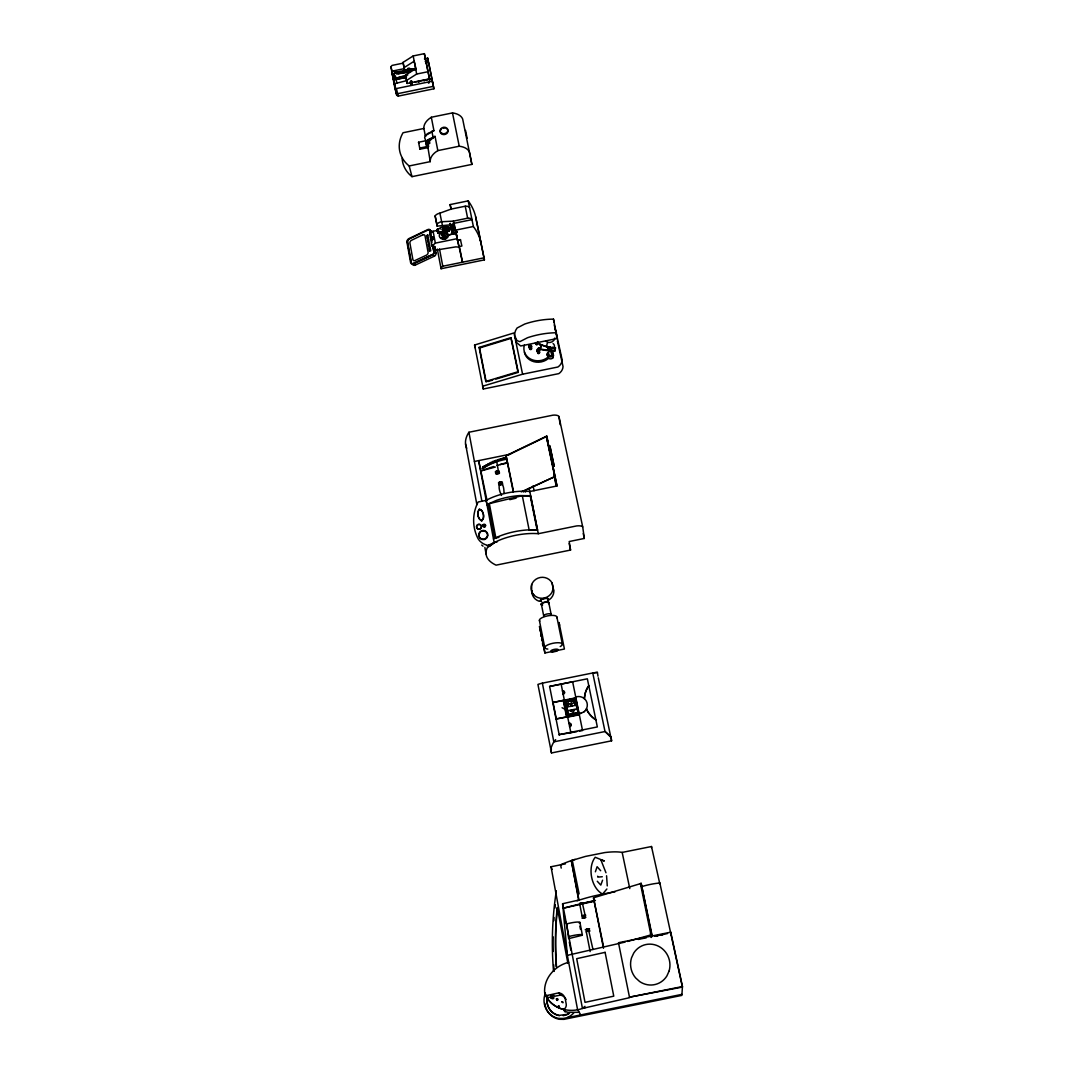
<?xml version="1.0" encoding="UTF-8"?>
<svg xmlns="http://www.w3.org/2000/svg" width="1073" height="1073" viewBox="0 0 1073 1073"><rect width="100%" height="100%" fill="white"/><g stroke="black" fill="none" stroke-linecap="round" stroke-linejoin="round"><path stroke-width="1.5" d="M670.732 934.57L670.746 932.209L618.477 942.711L629.583 997.675L582.438 1008.432C568.301 1013.69 549.604 1008.124 544.682 992.833C543.434 978.402 555.063 965.526 568.677 962.347M578.226 713.438L568.382 715.557L566.222 701.755M607.264 885.922L606.567 875.756M566.839 704.076L566.799 705.31L568.623 701.299M670.746 932.209L682.455 986.543L681.865 995.395L563.969 1019.35L559.476 1019.283A18.026 17.114 87.8 0 1 544.869 1003.51M567.51 705.363L568.073 704.036L573.76 703.016A1.542 1.502 -11 0 1 574.296 705.632L568.596 706.664M557.491 907.999L557.222 910.414A343.427 316.079 52.3 0 0 556.511 967.041M402.254 76.773L402.214 76.424M556.257 890.751L555.465 896.894A347.531 319.821 52.3 0 0 553.507 971.065M606.875 888.994L602.57 894.064L593.329 896.129A40.466 6.344 -11.3 0 0 580.828 899.603L562.614 903.734L562.909 908.295L594.496 901.199M393.885 76.599L394.408 76.894M405.674 71.355L405.701 71.287M401.812 72.119L401.704 72.213M440.466 228.978L440.292 228.214A1.381 1.18 -13.4 0 1 440.735 227.436L444.53 226.886L442.961 228.241A1.381 1.18 -13.3 0 0 442.411 229.823A1.381 1.18 -13.3 0 0 444.168 230.293C445.899 231.781 445.147 232.197 444.276 230.722A1.381 1.18 -13.3 0 1 442.519 230.266A1.381 1.18 -13.3 0 1 443.069 228.683L444.732 227.932L443.525 226.671M548.518 350.428L554.956 350.938L555.412 347.679A33.612 29.454 -8.4 0 1 550.878 347.384L549.886 347.236L550.65 348.108M554.956 350.938L555.412 347.679M445.805 225.746C445.188 227.382 444.906 225.907 445.63 226.229M552.541 590.915L553.131 588.299A11.079 10.462 -12.5 0 1 537.6 597.473A11.079 10.462 -12.5 0 1 534.18 580.667A11.079 10.462 -12.5 0 1 552.059 582.988L553.131 588.299M531.672 584.477L531.658 589.667M552.783 350.804L551.965 353.621M444.007 232.331L443.189 233.136L442.559 232.304A2.441 2.079 -13.3 0 0 441.674 235.443A2.441 2.079 -13.3 0 0 445.375 235.483A2.441 2.079 -13.3 0 0 445.04 232.318M442.934 232.304L443.659 232.412M442.814 233.377L443.833 234.142L443.592 232.921M495.029 462.463C491.796 462.128 497.859 460.089 496.356 462.087M539.571 352.574C537.6 356.384 537.13 349.033 539.612 352.615M496.745 461.605L498.476 471.731M537.68 343.776L536.808 344.607L535.709 344.111M567.724 704.572L567.537 705.632M529.579 348.738L531.417 348.202M501.52 495.444C494.814 482.246 504.283 477.74 503.988 493.419M394.408 76.773C395.025 75.499 391.9 77.591 392.772 75.807M394.274 76.022L394.167 76.827M525.582 492.078L524.925 491.139L523.45 491.957M483.346 518.527A9.724 9.402 -20.7 0 0 481.871 510.922L479.524 508.91L478.075 511.405A9.724 9.402 -18.7 0 0 479.524 519.01L481.442 520.74L482.971 519.198M479.068 509.487L478.169 511.673A9.724 9.402 -18.7 0 0 479.618 519.278L481.884 520.982L483.252 518.259A9.724 9.402 -20.7 0 0 481.777 510.654L481.12 509.863M595.381 871.799L597.111 866.702L600.679 870.726M602.583 880.182L600.8 885.104L597.272 881.255M402.16 158.428A34.537 28.649 -12.8 0 0 411.978 176.656L471.879 164.397L462.664 119.023A17.088 10.395 -11.3 0 0 452.498 112.92L431.319 117.252L433.935 130.665L430.622 132.301A8.343 5.016 -10.8 0 0 425.324 135.802L424.64 137.652L425.605 140.187M551.12 351.957L552.059 351.622M404.964 76.21L396.715 78.544L406.533 76.961M442.545 233.015C441.405 236.154 446.998 233.485 443.645 232.519M585.456 710.581L586.663 708.328A8.785 8.571 -9.4 0 0 585.053 699.314L583.095 697.745A8.785 8.571 -9.4 0 0 575.732 697.007L575.772 697.195M439.823 233.538L440.346 232.667M539.504 352.802L537.922 353.272L538.163 351.957M535.87 343.481L535.682 344.178M531.511 348.805L529.606 348.913M410.396 81.454L410.436 82.701M411.549 82.098L411.75 81.213M394.019 76.599L393.992 75.566M424.439 58.894L427.698 58.103L433.921 88.791L398.271 96.101L396.742 95.323L394.824 87.785L390.921 66.714L392.074 65.413L403.408 63.092M426.061 135.909L426.705 135.104M555.653 739.646L553.842 741.859A84.512 40.586 -13.9 0 0 550.583 749.705L551.509 752.951L611.597 740.813L611.141 737.486L605.024 731.531L592.752 672.972L542.375 683.152A83.077 4.346 -6.7 0 0 537.922 684.426L551.509 752.951M501.654 482.729L499.75 482.26M582.867 915.564L582.035 915.926L579.621 903.479L582.304 902.795L585.134 915.349L584.302 915.712M582.719 902.903L579.661 903.533M483.118 524.845L483.346 524.59A1.341 1.301 -20 0 1 485.533 525.301C484.795 530.384 481.053 522.524 485.506 525.234A1.341 1.301 -20 0 1 483.775 526.803A1.341 1.301 -20 0 1 483.346 524.59M585.067 915.417L584.409 915.269M590.137 951.603L586.26 931.632L587.91 931.002M548.759 352.346A3.125 2.763 -8.9 0 0 547.632 353.406L547.324 354.09A3.125 2.763 -8.9 0 0 548.169 356.732L547.834 357.309A14.539 12.849 -9.6 0 1 530.706 359.12A14.539 12.849 -9.6 0 1 524.335 345.171M548.303 356.826L548.048 358.758A14.512 12.822 -9.6 0 1 533.791 361.668A14.512 12.822 -9.6 0 1 524.362 352.199M494.801 462.423A31.667 12.876 -11.2 0 0 485.519 466.862C471.329 473.85 504.592 455.395 505.356 458.587L505.209 457.795L501.949 458.56L492.748 461.551L482.689 467.157L485.372 466.084M522.162 495.806L530.223 495.847L537.157 530.156L529.163 530.062L522.296 495.686L488.376 503.854L494.908 538.257L498.932 537.332M592.967 949.484L588.862 931.31M583.685 712.244L585.415 710.406M412.166 82.38L411.496 82.769M548.021 347.156L539.303 344.393A2.843 2.508 -9.6 0 1 540.349 345.037L540.591 345.345A2.843 2.508 -9.6 0 1 540.658 347.773A1.677 1.475 -9.5 0 1 538.579 348.39L538.485 348.859A37.072 32.472 -8.7 0 0 548.276 350.589L552.018 350.871L548.209 350.106A37.086 32.485 -8.7 0 1 538.405 348.363L538.431 347.907A1.677 1.475 -9.5 0 0 540.591 347.276A2.843 2.508 -9.6 0 0 540.51 344.862L540.269 344.554A2.843 2.508 -9.6 0 0 539.276 343.897L549.027 347.706M484.003 257.815L442.773 266.238L440.869 267.834L441.083 268.733L484.419 259.881L478.934 232.814M580.614 1014.682L577.529 1009.425L567.362 955.346L562.614 903.734L582.438 1008.432L584.973 1006.34M497.403 541.717L494.184 542.656L490.482 545.594L487.571 545.299A14.955 14.512 -19.4 0 1 478.223 538.981A42.088 40.814 -14.9 0 1 478.129 501.99L486.176 500.367A34.94 13.52 -11.1 0 1 529.754 491.514L556.994 485.975L546.586 436.148L506.08 455.676L513.296 492.158M435.048 248.413A4.064 2.2 -10.3 0 0 432.003 246.079L429.71 233.927L433.103 231.272L437.797 230.306M456.132 232.72L457.299 238.635L435.343 243.115L432.003 246.079M441.714 232.667L444.504 231.755M442.492 232.962L437.824 233.042L437.087 229.327L440.292 228.214M444.611 232.184L445.711 232.761L442.586 233.404C441.915 229.555 435.678 235.242 437.529 229.233M582.719 526.923A7.685 2.817 -11.9 0 0 576.603 525.931L538.297 533.71A35.355 12.836 -11.1 0 0 494.184 542.656L487.209 547.86A74.909 27.147 -11.7 0 0 496.088 565.149L570.554 550.06L569.186 541.53L584.302 538.458L582.719 526.923L558.939 416.485A7.444 3.206 -12.1 0 0 552.93 415.171L468.914 432.258A72.588 30.929 -11.8 0 0 466.755 448.192M499.468 482.394L499.481 483.199M548.196 347.598L549.389 347.169M550.449 349.718L548.84 350.093M570.943 704.29L571.01 703.405L570.957 704.465M431.319 117.252L428.985 118.902A19.944 12.111 -11.2 0 0 423.889 128.465L425.31 135.882M433.935 130.665L427.564 134.366M430.26 161.634A20.159 11.857 -11.2 0 1 435.464 152.232L437.824 150.609L435.048 136.392L431.668 138.9A20.079 11.964 -11.2 0 0 427.617 145.579L430.26 161.634L409.189 165.953A34.913 28.864 -12.8 0 1 403.032 132.744L423.889 128.465M404.011 67.679L414.191 61.201L415.855 68.35L404.736 70.63L403.019 62.422L413.185 55.944L424.358 53.65L429.723 79.912L424.358 53.65M429.495 78.865L407.163 83.439L405.446 75.204L415.653 68.752M406.439 80.502L416.673 74.05L427.926 71.743M443.632 227.114L444.705 226.832M579.259 923.102L579.755 922.793A8.705 1.274 -11.1 0 0 576.214 922.123A8.705 1.274 -11.1 0 0 566.692 923.947L568.677 938.62L582.156 935.28A8.732 1.221 -11.1 0 0 578.615 934.677A8.732 1.221 -11.1 0 0 569.079 936.514L568.623 936.662M409.336 69.53C411.952 67.076 404.99 68.377 408.344 69.718M434.78 246.401L436.081 253.335A2.683 2.052 -54.1 0 1 434.578 256.045L415.278 265.098L413.574 263.837A3.031 2.307 -54.8 0 1 410.583 262.483L406.949 242.257A3.004 2.267 -54.3 0 1 409.001 238.555L428.14 229.434A2.683 2.025 -53.6 0 1 430.327 230.387L432.137 232.372L432.003 231.688A2.669 2.025 -53.6 0 0 429.83 230.735A2.066 1.569 -53.6 0 0 428.154 229.971L409.081 239.051A2.414 1.824 -54.3 0 0 407.445 242.015L411.2 262.322A2.428 1.838 -54.8 0 0 413.588 263.408L432.821 254.381A2.079 1.583 -54.1 0 0 433.975 252.289L432.701 245.435M413.574 263.837L432.888 254.77A2.696 2.052 -54.1 0 0 434.391 252.048L433.103 245.113M486.981 500.219L478.652 460.625L494.184 542.656L489.248 546.144L487.075 545.755M568.65 701.42L572.781 700.629L575.584 703.298M486.968 504.592L496.651 500.286A34.98 13.453 -11.1 0 1 519.855 495.578L530.612 495.726L537.546 530.022A35.315 12.889 -11.1 0 0 496.477 537.466L493.486 538.968M583.645 712.056L579.112 713.853L581.472 713.183M455.864 233.592C437.569 236.65 453.155 235.175 457.246 231.5M454.255 233.579L452.658 223.908M419.06 82.098L419.047 81.414L418.39 82.058M507.972 455.113L546.962 436.322L548.665 446.395M432.781 254.408L413.588 263.408M521.263 491.903L555.385 476.345L523.114 491.38M488.497 545.138L494.184 542.656M428.221 230.065L428.154 229.971A2.066 1.569 -53.6 0 1 429.938 230.789L430.944 236.073L429.736 230.775M585.026 917.603L584.798 917.267M553.131 996.079C556.377 993.719 547.096 995.959 552.246 996.254M586.368 929.366L586.958 929.634M588.473 929.298L588.259 928.977M410.677 81.561L411.965 81.763M411.428 82.634C413.963 82.004 409.779 79.979 410.516 82.111M436.765 224.472A6.103 3.367 -10.7 0 1 441.539 221.749L453.289 221.132L454.053 224.472L437.167 226.135L435.128 215.901A6.076 3.38 -10.7 0 1 439.89 213.165L450.942 209.141L465.239 206.217A4.963 2.763 -11.3 0 1 469.572 207.679M550.181 350.428L549.269 350.147L554.889 350.455M432.285 138.35C429.146 138.86 424.573 142.629 427.591 145.807M578.696 900.314L571.319 860.64L585.469 856.415L604.796 852.566A46.904 12.259 -16.3 0 1 612.361 851.922L614.252 851.868A46.904 12.259 -16.3 0 1 622.179 852.418L651.499 846.517L659.882 884.165L659.841 883.012A15.451 2.454 -11.6 0 0 641.506 886.7M577.1 900.824L578.615 900.314M577.824 894.225L579.085 893.796L572.285 860.278L575.061 859.379M407.78 74.976L396.608 77.953L406.439 76.371M394.207 76.599L394.18 76.478A1.422 1.153 -13.6 0 0 393.12 78.088A1.422 1.153 -13.6 0 0 395.28 78.356M483.266 389.003L474.574 345.023L514.021 332.925L522.578 374.209L482.595 386.24L483.266 389.003L558.832 373.619A9.992 8.879 -8.8 0 0 563.03 366.523L557.41 340.932M479.121 347.384L510.869 337.673L511.271 338.277L479.551 347.987L479.121 347.384L485.787 381.438L517.897 371.768L518.299 372.358L495.847 379.118M603.469 948.317L593.49 897.793L641.158 883.428L651.941 934.623L627.517 941.464M584.597 915.738L585.764 915.229L581.982 916.181M584.691 917.71C589.546 916.154 577.998 918.528 583.511 917.952M487.826 381.532L492.641 380.083M582.438 1008.432L585.214 1007.601M496.933 465.521A122.161 46.984 -11.5 0 1 500.072 464.582L500.152 464.555A122.443 47.078 -11.5 0 1 507.288 462.557M588.152 929.392L589.614 928.923L587.494 929.084M588.541 931.404L590.002 930.935L588.286 931.029M536.5 342.797C533.361 344.929 539.799 345.613 537.037 342.837M566.624 701.42L574.967 700.226M569.87 1012.496A15.102 14.338 87.9 0 1 566.611 1014.441L559.207 1015.366A15.102 14.338 87.9 0 1 547.579 995.664M563.177 1015.715L566.812 1014.736A15.076 14.311 87.9 0 0 569.039 1013.542M569.642 700.87L572.808 700.749L575.208 702.6M495.418 467.05L481.388 470.765A122.161 46.984 -11.5 0 1 493.754 466.514M584.316 917.804L584.986 917.737M586.408 929.245L588.084 928.896M587.092 929.164L585.241 929.741L586.26 929.835M588.433 929.419L586.77 929.768M587.481 931.19L586.207 931.874M408.531 70.67L395.709 72.91L408.719 71.73M509.796 499.669L516.086 498.167M431.829 131.107L433.143 137.693L431.735 138.015A8.356 5.003 -10.8 0 0 426.41 141.502L425.793 144.251L427.725 148.289L426.45 141.81M562.909 908.295A136.526 19.931 -11.4 0 1 584.262 902.97L584.356 902.943A136.821 19.971 -11.4 0 1 595.435 900.421M625.143 942.054L567.362 955.346L551.026 866.756L565.458 863.845M442.586 233.404L440.936 231.607M563.58 1009.519A4.976 4.654 -82.5 0 0 566.209 1004.02L565.954 1002.692A115.026 4.185 79.2 0 1 565.203 998.641L564.331 996.589A8.369 7.726 89.3 0 0 561.166 993.558L559.02 992.82L545.862 995.744C549.296 1002.745 556.136 1007.601 563.58 1009.519L564.988 1011.611L568.449 1012.335L579.219 1012.308M504.565 458.801L506.174 458.453M506.335 459.231L503.103 459.928A31.667 12.876 -11.2 0 0 497.47 461.497M583.108 915.403L584.235 915.189M584.463 917.871L582.465 917.978L584.624 917.187M425.163 61.241L428.194 60.625L427.698 58.103M425.565 63.025L428.583 62.408L433.385 86.35L397.667 93.686L396.152 93.016L392.007 71.971M391.752 71.207L404.28 68.645M391.9 71.797L394.676 71.234L394.971 72.414L412.528 68.806M398.07 73.755L408.089 71.69L407.888 70.644M396.889 78.047L398.794 77.658M393.375 79.523L396.152 78.946M406.56 80.663L394.126 83.828M415.01 82.071L431.762 78.637L432.137 80.408M424.009 80.475L429.602 79.335M394.824 87.785L396.366 88.563L432.258 81.199L433.921 88.791M435.048 136.392L432.942 136.821L433.143 137.693M427.577 147.658L419.945 149.214L418.55 142.24L426.182 140.67M426.638 142.602L427.805 142.36L427.778 140.724A18.67 11.199 -11.2 0 1 427.859 139.812M467.144 138.323L465.534 130.41M437.824 150.609L459.231 146.223A17.275 10.167 -11.3 0 1 469.464 152.151L471.879 164.397M451.062 209.396L450.124 204.581L468.204 200.879A127.875 70.295 -8.3 0 1 475.634 216.719L479.363 234.92M453.289 221.132L467.64 218.195A4.976 2.75 -11.3 0 1 471.986 219.643L453.799 223.358M447.119 227.288L448.447 226.685M445.657 228.348L447.052 228.066M447.253 228.026L448.648 227.744M445.697 228.509L447.092 228.227M447.293 228.187L448.688 227.905M444.048 229.032L448.608 227.57L447.334 228.348M445.858 229.421L447.253 229.126M447.454 229.086L448.849 228.804M445.899 229.568L447.307 229.287M447.495 229.246L448.89 228.965M446.06 230.48L447.454 230.185M447.656 230.145L449.064 229.863M447.508 230.346L446.033 230.306L447.535 230.521M449.104 230.024L447.629 229.984L449.131 230.185M449.346 230.816L446.153 231.473L445.335 227.235L448.527 226.577L449.305 231.084L447.83 231.044M446.234 231.366L447.709 231.406L446.851 227.007M484.419 259.881L480.771 242.029A128.894 68.967 -8.4 0 0 473.367 226.51L455.14 230.239L453.571 222.218M449.869 223.519L452.189 232.251A3.38 1.838 -10.8 0 1 454.523 233.445M454.161 233.069L457.353 232.412M457.433 240.218L460.438 239.601L461.886 246.039L458.882 246.549L457.822 241.103M460.505 239.923L457.5 240.54L454.214 223.801M556.485 332.751A45.455 21.232 -12.2 0 0 527.581 337.7L519.882 341.643L517.602 340.865A9.295 7.068 -61.8 0 1 515.63 330.39L517.092 327.989L524.71 324.046A45.281 21.5 -12.2 0 1 553.494 319.137L557.276 338.518L520.673 345.975L516.435 342.461L515.416 336.882M522.578 374.209L557.906 367.006A10.073 8.933 -8.8 0 0 562.145 359.884L555.774 330.913A7.337 6.451 -8.9 0 0 555.17 329.277M547.042 440.762L546.962 436.322M474.414 461.484L510.56 454.134M551.066 456.213L553.266 466.259L554.151 466.071L549.926 446.06L549.054 446.234L550.664 454.241M500.072 464.582L506.322 463.308M556.337 486.109L554.728 476.479L555.385 476.345M540.215 629.154L539.478 626.471L544.923 652.974L564.425 649.031L559.033 622.514L559.596 625.224M559.274 735.22L549.617 686.425L587.347 678.807L597.339 726.931L559.127 734.656L576.724 731.692M552.81 702.453L575.893 697.799M579.058 714.47L575.705 698.054L564.76 700.91M564.666 700.548L575.758 698.308M563.66 700.817L564.492 701.286L563.66 700.817L566.906 716.979L567.617 716.831M568.355 716.549L565.203 700.884L575.396 698.831L578.588 714.484L568.274 716.201M566.812 707.684L565.458 700.977L575.289 698.992L576.094 705.685M575.477 699.194L565.203 700.884M574.216 699.878L565.458 700.977M570.756 706.222L572.15 706.195L571.601 703.445M567.416 710.755L577.274 708.77M570.152 710.675L574.86 709.722L572.928 712.284L570.179 710.795M556.096 719.098L579.272 714.417M579.447 731.142L582.545 730.525L572.633 681.771L549.617 686.425M641.466 886.378L641.158 883.428L640.42 883.575L651.391 937.212M584.262 902.97L594.066 900.998M651.19 934.771L651.552 934.61M638.167 939.438L646.308 937.802M654.45 936.166L667.486 933.55M547.123 997.474L545.862 995.757L547.297 997.716L551.683 996.844M554.607 996.254L560.455 995.073A8.289 7.86 88.2 0 1 566.088 999.526M682.455 986.543L629.462 997.179L682.415 987.08L659.841 883.012M681.932 994.363L563.325 1018.451L558.805 1018.398A18.134 17.222 87.9 0 1 545.392 993.249M410.946 81.454L411.777 81.441M416.163 69.49L393.804 73.501L394.918 79.523L406.131 77.578M406.117 77.457L394.918 79.523M434.766 250.291L455.837 246.87L459.244 247.139M399.464 72.481L404.052 71.878M396.299 72.293L396.353 73.957L408.813 72.334M597.406 672.395L592.752 672.972A82.997 4.346 -16.1 0 1 597.406 672.395L597.969 676.178M483.132 531.001L483.695 530.961A4.48 4.346 -20.9 0 1 485.278 539.209L484.178 539.585A4.48 4.346 -20.9 0 1 480.449 532.06M588.648 930.988L589.332 931.002M500.42 484.835L499.428 484.594M593.49 897.793L603.562 946.694M641.158 883.428L651.821 935.71M549.953 347.732L550.959 347.88A33.598 29.44 -8.4 0 0 555.479 348.175M600.826 859.875L604.367 860.989L595.207 857.273C587.253 867.373 591.156 887.975 602.57 894.064L612.576 892.226A37.394 5.875 -11.3 0 1 615.057 891.824M551.053 351.475L551.804 351.729A3.125 2.763 -8.9 0 1 553.279 353.339L552.515 356.062A3.125 2.763 -8.9 0 1 548.746 356.665L548.102 356.249A3.125 2.763 -8.9 0 1 547.257 353.607L547.565 352.923A3.125 2.763 -8.9 0 1 548.692 351.864M549.886 347.236L550.811 347.907M496.303 472.214L496.906 471.141L498.65 471.409M506.08 455.676L513.377 490.723M562.078 707.737L565.028 709.253M548.705 349.959L547.78 348.752M551.039 352.856L551.938 354.05A1.663 1.475 -8.9 0 1 549.537 355.539L549.188 355.351M568.355 706.678L567.59 705.766M451.585 232.372L453.718 233.686M548.518 358.261L549.041 358.583A3.125 2.763 -8.9 0 0 552.796 357.98L553.561 355.27A3.125 2.763 -8.9 0 0 553.239 354.613M407.445 242.015L411.2 262.322M409.081 239.051L409.189 239.131A2.414 1.824 -54.3 0 0 407.552 242.096M432.795 254.824L434.485 256.098M433.975 252.249L432.593 245.355M434.27 251.35L435.96 252.638M434.391 252.048L436.067 253.228M430.353 230.48L432.03 231.781M481.71 545.084L483.024 546.184M549.175 355.337L548.611 354.331A1.663 1.475 -8.9 0 1 548.786 353.58M544.682 992.833L547.297 997.716M563.566 1009.572L564.841 1011.383M533.71 594.737L532.986 593.704L533.402 595.636L532.771 595.153L531.752 590.499M568.314 1018.183L567.697 1017.271A18.134 17.222 87.9 0 0 573.854 1012.818M559.02 992.82L560.455 995.073M600.974 860.117L605.963 872.765M495.954 538.458L489.422 504.082M551.026 866.756L552.085 869.438M552.783 586.582L553.856 591.853A11.012 10.408 -12.5 0 1 547.673 600.639M531.497 348.108L531.631 348.873M529.526 348.685C532.275 352.226 531.001 344.728 529.579 348.98M393.322 79.214L396.004 78.369L396.916 83.265M392.034 73.796L392.369 74.399L391.994 73.661M392.356 73.729L392.45 74.922L392.195 73.688M392.49 75.459L392.57 75.66M392.812 76.8L393.013 77.564M542.12 639.2L542.308 640.004M541.114 634.143L541.302 634.908M567.51 705.511L567.51 704.961M409.189 165.953L411.978 176.656M429.71 233.927L429.79 234.236A4.051 2.213 -10.3 0 1 430.541 234.276M396.366 88.563L398.271 96.101M394.408 77.833L394.609 78.651M390.921 66.714L392.262 72.012M437.824 233.042L441.124 232.372M447.267 226.564L447.307 226.711M447.79 229.22L447.87 229.582M435.128 215.901L437.167 226.135M418.55 142.24L418.832 143.366M419.945 149.214L419.664 148.087L427.295 146.518L426.343 142.012M543.179 645.074L543.984 648.36M451.264 226.148L451.076 225.29M451.773 228.79L451.746 228.697M403.019 62.422L404.736 70.63M442.344 225.075L439.89 213.165M540.054 629.221L540.872 632.601M540.752 632.681L541.1 634.17M405.446 75.204L407.163 83.439M542.576 641.922L542.925 643.384M554.151 466.071L549.926 446.06M474.574 345.023L475.259 347.893M445.523 232.009A2.589 2.2 -13.3 0 1 447.267 233.082L447.347 233.404A2.575 2.2 -13.3 0 0 445.603 232.331M445.738 228.683L447.133 228.388M454.925 228.173L462.476 262.214L459.405 246.562M566.651 717.354L563.271 700.575M450.124 204.581L451.116 208.94M563.191 694.325L563.124 694.016A1.69 1.636 -13.2 0 0 564.452 692.072A1.69 1.636 -13.2 0 0 562.48 690.811L562.547 691.119A1.69 1.636 -13.2 0 1 564.264 693.614M423.902 80.006L424.117 80.944M451.116 225.451L451.237 226.027M554.298 324.985L557.276 338.518M551.12 348.47L550.221 347.263A1.677 1.489 -8.9 0 0 547.793 348.443A1.677 1.489 -8.9 0 0 549.738 350.066A1.677 1.489 -8.9 0 0 550.932 347.867M583.256 533.589L584.302 538.458M571.574 703.325L570.232 703.606L570.809 706.463M543.072 643.907L543.246 644.779M598.305 677.787L611.597 740.813M546.586 436.148L556.994 485.975M569.186 543.528L570.554 550.06M651.204 933.416L651.888 936.662M546.305 436.456L554.728 476.479M553.963 475.191L556.297 486.257M650.466 933.564L651.204 937.467M622.179 852.418L629.771 888.592M511.606 339.9L518.299 372.358M510.869 337.673L517.897 371.768M533.08 485.881L534.072 490.763M578.253 713.558L574.994 700.267M552.81 589.681C554.714 594.415 552.582 584.597 552.045 582.907M579.125 714.833L567.993 717.072L564.572 700.079M556.86 616.921L562.386 644.149M475.634 216.719L480.771 242.029M529.137 488.269L538.297 533.71M452.498 112.92L459.231 146.223M468.204 200.879L473.367 226.51M548.813 602.825L551.146 614.413M561.259 684.722L564.344 700.133M564.358 700.682L570.903 732.872M465.239 206.217L467.64 218.195M564.13 700.173L553.078 702.627L556.27 718.83L567.456 716.804M541.785 639.656C542.281 642.217 541.288 637.147 541.771 639.656M541.396 604.314L543.703 615.902M539.397 620.449L544.789 647.716M431.762 78.637L432.258 81.199M540.537 630.736L544.923 652.974M501.949 458.56L502.11 459.338M479.551 347.987L486.217 382.015M498.771 459.445L498.918 460.223M542.375 683.152L553.842 741.859L605.024 731.531A84.405 40.063 -7.7 0 1 611.141 737.486M452.028 225.035L452.591 227.919M450.459 223.399L452.189 232.251M495.686 460.451L495.847 461.229M571.319 860.64L578.991 900.22M492.748 461.551L492.896 462.329M447.91 231.366C448.715 225.37 443.203 226.483 446.314 231.701M413.185 55.944L416.673 74.05M447.267 233.082L447.696 235.269M579.93 922.418L582.344 934.932M490.455 462.53L490.602 463.308M579.863 926.214L580.466 929.339M444.732 227.691L445.215 230.226M486.176 500.367L487.035 504.793M427.805 142.36L428.637 146.625M488.282 463.576L488.43 464.354M426.008 140.429L426.746 144.479M486.257 464.663L486.404 465.441M561.219 868.097L560.602 864.825A56.386 10.033 -11.4 0 1 572.285 860.278M484.379 465.789L484.527 466.567M483.963 467.037L484.111 467.815M438.16 228.643L438.803 232.05M483.601 467.198L483.574 468.069M483.158 467.332L483.306 468.11M482.823 466.849L482.984 467.627M439.501 249.003L442.773 266.238M563.821 913.123L564.438 916.329M565.042 919.548L565.659 922.767M569.307 942.067L570.823 950.115M437.315 249.057L441.083 268.733M433.103 231.272L435.343 243.115M468.914 432.258L481.884 501.225M567.885 963.313L557.276 907.503L557.008 909.931A344.111 316.683 52.3 0 0 556.283 966.652M431.413 239.105L432.003 242.23M465.561 443.954L476.895 504.712M484.862 547.404L486.082 553.976M393.751 79.201L396.742 95.323M584.45 698.831L584.45 697.638A24.92 24.277 -0.4 0 1 588.755 685.593L588.795 685.781A24.907 24.263 -0.4 0 0 584.49 697.826M410.154 71.073L410.194 71.529M558.939 416.485L560.16 424.68M552.595 355.954L552.877 357.872M552.971 348.805L552.769 347.344A3.702 3.273 -8.8 0 1 549.094 347.84M553.494 319.137L553.896 322.061M597.701 876.185L597.809 877.097L599.311 876.99A80.502 14.217 -5.5 0 0 602.288 876.735M651.499 846.517L651.566 847.697M446.945 128.867A3.93 3.232 -12.3 0 1 446.824 133.481A3.93 3.232 -12.3 0 1 441.311 133.749A3.93 3.232 -12.3 0 1 441.432 129.136M443.203 128.21A3.93 3.232 -12.3 0 1 445.215 128.103M429.482 143.688A18.71 11.146 -11.2 0 1 429.924 142.789M656.354 936.192A15.652 2.025 -11.5 0 1 657.897 935.83M661.062 935.133A15.652 2.025 -11.5 0 1 662.792 934.798M554.137 971.4A345.452 317.957 52.4 0 1 553.668 964.761M553.118 951.523A345.452 317.957 52.4 0 1 553.118 936.796M553.842 920.701A345.452 317.957 52.4 0 1 554.084 917.495M554.982 907.946A345.452 317.957 52.4 0 1 555.331 904.78M559.422 1015.675A15.076 14.311 87.9 0 1 547.257 998.547M565.444 1011.356A4.963 4.708 87.6 0 1 564.988 1011.611M547.807 649.071A8.973 2.736 -11.3 0 1 546.935 645.302A8.973 2.736 -11.3 0 1 559.395 642.781A8.973 2.736 -11.3 0 1 560.2 646.563M539.867 621.106A8.906 2.857 -11.3 0 1 547.512 615.889A8.906 2.857 -11.3 0 1 556.713 617.699M544.319 616.398A3.796 1.221 -11.3 0 1 546.694 614.064A3.796 1.221 -11.3 0 1 551.079 614.749M542.656 604.957A3.782 1.247 -11.3 0 1 542.093 603.348A3.782 1.247 -11.3 0 1 547.029 602.141A3.782 1.247 -11.3 0 1 548.424 603.536M542.361 605.118A4.225 1.395 -11.3 0 1 541.744 603.321A4.225 1.395 -11.3 0 1 547.257 601.966A4.225 1.395 -11.3 0 1 548.826 603.536M541.624 601.417A4.225 1.395 -11.3 0 1 541.235 599.472A4.225 1.395 -11.3 0 1 547.096 598.305A4.225 1.395 -11.3 0 1 547.471 600.236M541.275 601.108A3.782 1.247 -11.3 0 1 541.785 599.391A3.782 1.247 -11.3 0 1 546.546 598.439A3.782 1.247 -11.3 0 1 547.686 599.834M539.263 601.282A11.012 10.408 -12.5 0 1 531.953 590.794M481.428 531.417A4.48 4.346 -20.9 0 1 482.528 531.041M496.316 472.509A1.972 0.805 -11 0 1 495.766 471.369A1.972 0.805 -11 0 1 498.744 470.873A1.972 0.805 -11 0 1 498.261 472.187M500.783 485.023A1.985 0.791 -11 0 1 498.932 484.245A1.985 0.791 -11 0 1 502.003 483.4A1.985 0.791 -11 0 1 501.748 484.755M499.495 483.494A1.985 0.791 -11 0 1 498.945 482.367A1.985 0.791 -11 0 1 501.936 481.871A1.985 0.791 -11 0 1 501.44 483.172M487.424 464.891A31.654 12.876 -11.2 0 1 492.091 462.651M448.527 234.263A4.708 3.997 -13.3 0 1 442.854 239.199A4.708 3.997 -13.3 0 1 440.131 233.082M445.563 231.325A4.708 3.997 -13.3 0 1 447.535 232.425M446.234 231.473A4.265 3.621 -13.3 0 1 447.039 232.063M445.054 235.98A2.683 2.28 -13.3 0 1 443.042 236.395M415.278 265.098A3.018 2.307 -54.8 0 1 412.3 263.73M556.471 336.909A7.27 6.411 -8.9 0 1 556.699 337.74M547.592 346.834A3.702 3.273 -8.8 0 1 547.686 342.837M553.078 343.601A3.688 3.259 -8.8 0 1 553.668 348.189M537.653 341.616A1.368 1.207 -9.7 0 1 535.333 342.944M537.573 341.858A1.368 1.207 -9.7 0 1 535.789 342.609M554.768 338.075A5.231 4.6 -8.9 0 1 545.62 341.08M559.06 1006.112C557.437 1005.455 558.684 1007.265 559.06 1006.112M561.93 1001.833C563.66 1004.127 563.338 1001.31 561.93 1001.833M556.391 999.043C557.075 1002.048 558.725 997.166 556.391 999.043M556.686 999.473C557.356 1002.464 559.006 997.595 556.686 999.473M570.621 704.076L571.493 704.344L570.675 703.968M410.476 83.707C412.086 86.377 413.521 81.32 410.476 83.707M496.236 473.287L498.958 472.992L496.236 473.287M536.232 343.575L537.104 343.736L536.232 343.575M428.181 82.675L429.267 82.728L428.248 82.581M551.066 998.118C553.963 1000.532 555.693 995.57 551.066 998.118M669.042 971.186L666.87 975.987A20.521 19.622 73.6 0 1 639.562 981.473L635.632 977.905A20.521 19.622 73.6 0 1 631.528 957.8L633.741 953.052A20.521 19.622 73.6 0 1 658.648 946.292A20.521 19.622 73.6 0 1 669.042 971.186M422.977 234.759L411.241 240.406A2.495 1.878 -54.3 0 0 409.873 242.874L412.917 259.733A2.508 1.905 -54.7 0 0 414.674 260.685L426.732 255.025A2.508 1.918 -54.2 0 0 428.114 252.531L424.975 235.644A2.508 1.891 -53.9 0 0 422.977 234.759M427.792 235.027L426.611 235.591L427.148 238.447L428.328 237.884L427.792 235.027M428.529 239.333L427.483 239.829L427.993 242.565L429.039 242.069L428.529 239.333M429.388 243.437L428.167 244.014L428.704 246.924L429.924 246.347L429.388 243.437M430.179 247.648L428.945 248.239L429.535 251.35L430.769 250.774L430.179 247.648M485.103 538.7L483.99 539.075A4.48 4.346 -20.8 0 1 478.706 535.132A4.48 4.346 -20.8 0 1 483.507 530.438L484.647 530.652A4.48 4.346 -20.8 0 1 485.103 538.7M445.818 238.649L443.431 239.131L445.818 238.649M605.105 952.341L576.697 958.672L585.013 1002.356L613.769 996.16L605.105 952.341M450.928 225.853L450.499 226.752L450.928 225.853M447.226 228.965L445.939 229.743L447.226 228.965M448.822 228.629L447.535 229.421L448.822 228.629M451.545 229.086L451.129 229.984L451.545 229.086M447.2 236.503L441.298 237.71A4.265 3.621 -13.3 0 0 447.2 236.503M578.065 712.633L568.194 714.618L578.065 712.687M587.038 710.192L586.421 708.743L587.079 710.366A24.907 24.263 -0.4 0 0 595.877 719.916L595.85 719.728A24.92 24.277 -0.4 0 1 587.038 710.192M542.898 645.316L542.549 643.585L542.898 645.316M540.685 634.143L541.033 635.86L540.685 634.143M569.025 723.457L568.958 723.162A1.703 1.663 -13.7 0 1 570.957 724.463A1.703 1.663 -13.7 0 1 569.615 726.434L569.683 726.716A1.703 1.663 -13.7 0 0 571.024 724.744A1.703 1.663 -13.7 0 0 569.025 723.457M441.928 133.428A3.93 3.232 -12.3 0 0 447.843 130.302A3.93 3.232 -12.3 0 0 442.076 127.767A3.93 3.232 -12.3 0 0 441.928 133.428M393.684 77.819A1.422 1.153 -13.6 0 0 395.588 76.411A1.422 1.153 -13.6 0 0 393.322 75.861A1.422 1.153 -13.6 0 0 393.684 77.819M552.81 651.861A3.836 1.153 -11.3 0 0 558.255 649.742A3.836 1.153 -11.3 0 0 552.434 649.889A3.836 1.153 -11.3 0 0 552.81 651.861M478.075 529.11A2.454 2.387 -20.8 0 0 481.469 526.561A2.454 2.387 -20.8 0 0 477.565 525.019A2.454 2.387 -20.8 0 0 478.075 529.11M477.981 528.855A2.454 2.387 -20.8 0 0 481.375 526.293A2.454 2.387 -20.8 0 0 477.472 524.751A2.454 2.387 -20.8 0 0 477.981 528.855M496.625 474.078A1.972 0.805 -11 0 0 499.522 472.898A1.972 0.805 -11 0 0 496.584 472.67A1.972 0.805 -11 0 0 496.625 474.078M432.969 239.467A1.422 0.872 -71.7 0 0 433.009 237.173A1.422 0.872 -71.7 0 0 431.587 238.89A1.422 0.872 -71.7 0 0 432.969 239.467M432.365 239.252A1.422 0.872 -71.7 0 0 432.392 236.959A1.422 0.872 -71.7 0 0 430.97 238.675A1.422 0.872 -71.7 0 0 432.365 239.252M529.78 348.108A1.368 1.207 -10.1 0 0 531.645 346.727A1.368 1.207 -10.1 0 0 529.432 346.043A1.368 1.207 -10.1 0 0 529.78 348.108M529.673 347.437A1.381 1.221 -10.1 0 0 531.524 346.043A1.381 1.221 -10.1 0 0 529.311 345.358A1.381 1.221 -10.1 0 0 529.673 347.437M537.466 351.971A1.381 1.221 -9.6 0 0 539.652 351.045A1.381 1.221 -9.6 0 0 537.734 349.865A1.381 1.221 -9.6 0 0 537.466 351.971M537.358 351.287A1.381 1.221 -9.6 0 0 539.545 350.361A1.381 1.221 -9.6 0 0 537.627 349.181A1.381 1.221 -9.6 0 0 537.358 351.287"/></g></svg>
